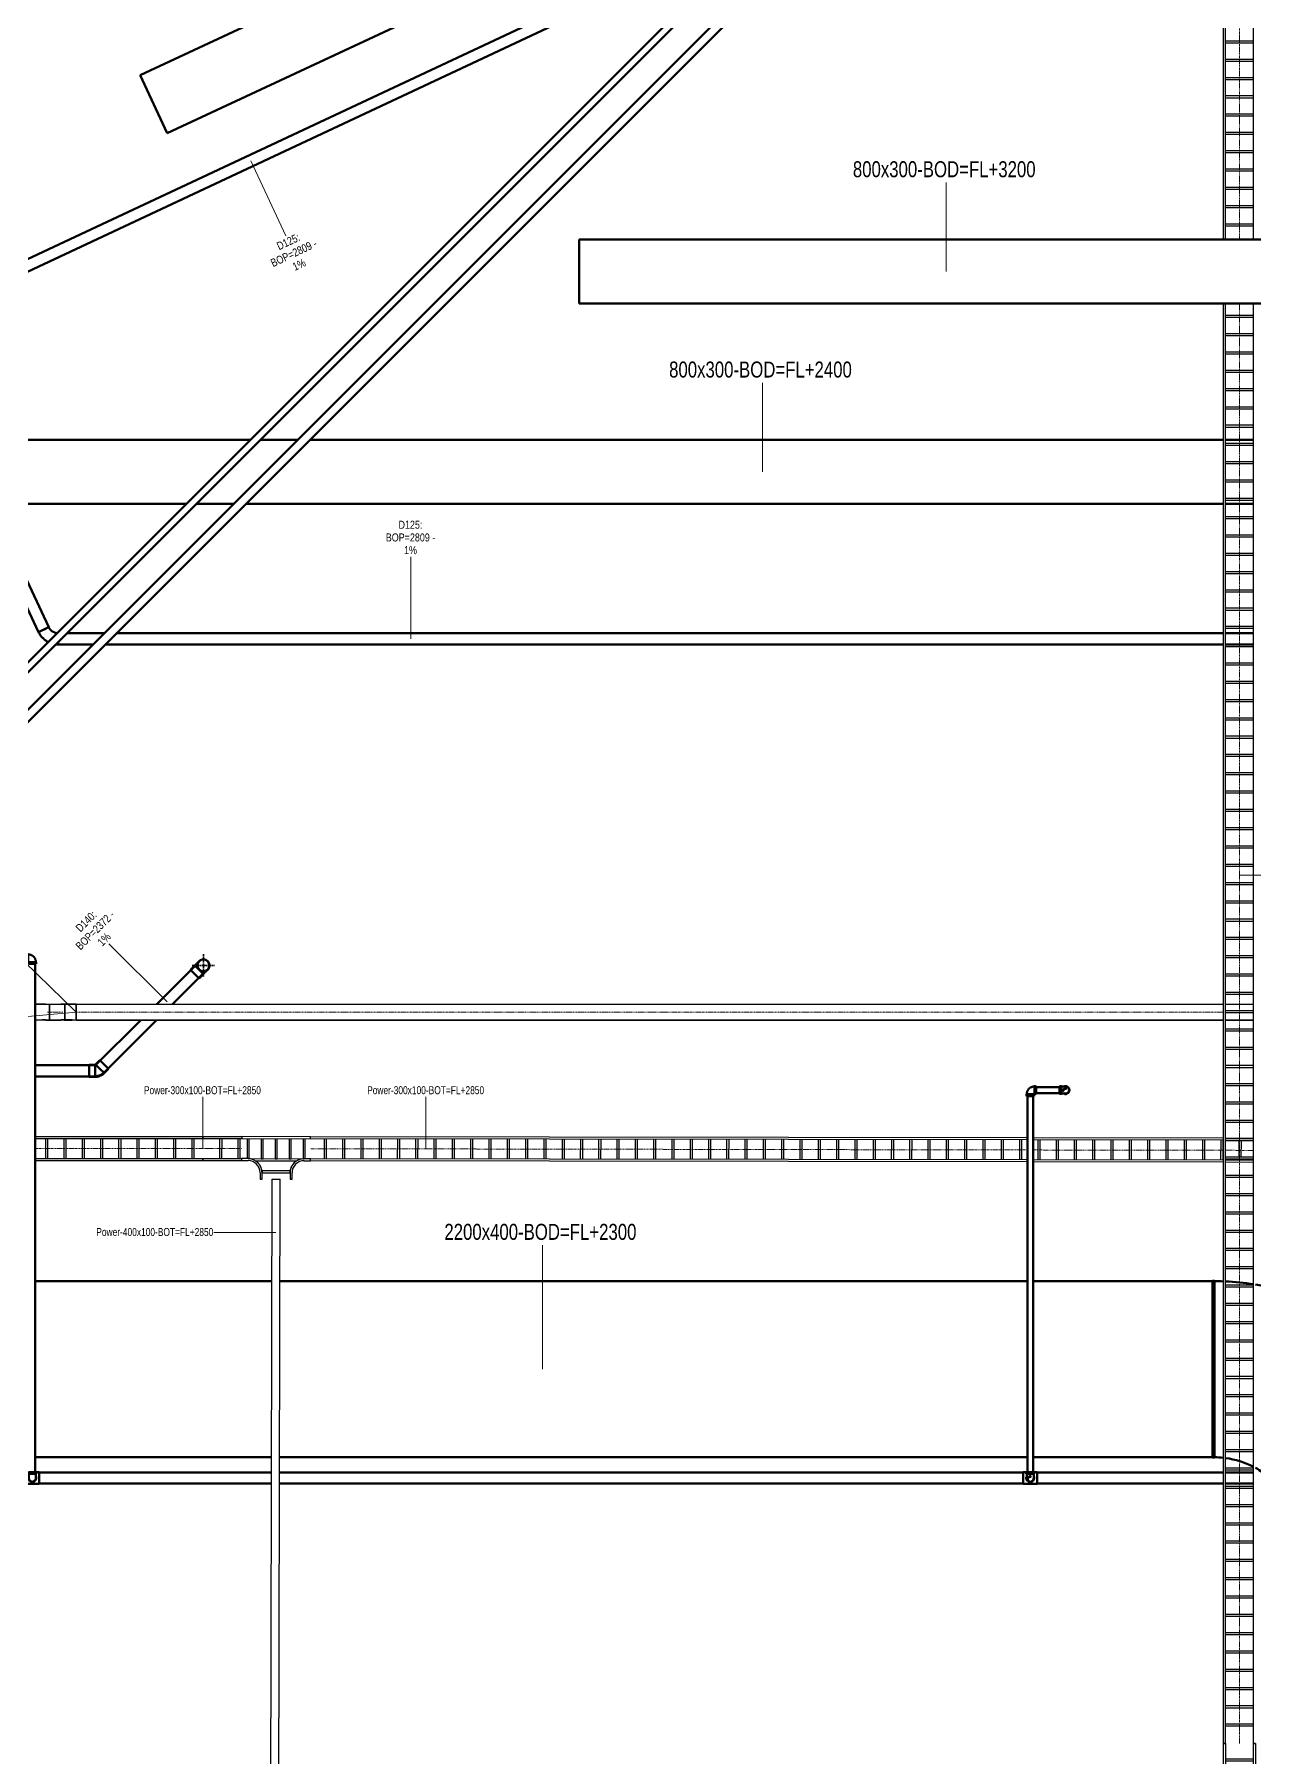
# Model space of a CAD drawing. Header units: millimetres. Extents: x -108050 to 96605, y 58136 to 140997.
# Drawn here: x -35086 to -19841, y 105934 to 127465 of the extents above; entities that cross this region are included whole.
import ezdxf

# ---------------------------------------------------------------- set-up
doc = ezdxf.new("R2010")
doc.units = ezdxf.units.MM
doc.linetypes.add('Center', pattern=[29.999999, 12, -6, 6, -6])
for name, color, linetype, lineweight in [('E-CABL-TRAY', 211, 'Continuous', 25), ('E-CABL-TRAY-CNTR', 211, 'Center', 18), ('E-CABL-TRAY-IDEN', 211, 'Continuous', 9), ('M-HVAC-DUCT', 70, 'Continuous', 50), ('M-HVAC-DUCT-IDEN', 70, 'Continuous', 9), ('P-PIPE', 3, 'Continuous', 50), ('P-PIPE-CNTR', 3, 'Center', 35), ('P-PIPE-IDEN', 2, 'Continuous', 9)]:
    doc.layers.add(name, color=color, linetype=linetype, lineweight=lineweight)
doc.styles.add('Arial', font='arial.ttf', dxfattribs={"width": 0.8, "height": 100})
doc.styles.add('Arial_1', font='arial.ttf', dxfattribs={"width": 0.75, "height": 200})
doc.styles.add('Arial_2', font='arial.ttf', dxfattribs={"width": 0.75, "height": 100})

# ---------------------------------------------------------------- blocks, each defined once
blk = doc.blocks.new('DSC_uPVC_Elbow_TienPhong - Standard-V3-HẦM')
at = {"layer": 'P-PIPE'}
for p, q in [((-33084, 115832), (-33137, 115778)), ((-33029, 115670), (-32975, 115724))]:
    blk.add_line(p, q, dxfattribs=at)
at = {"layer": 'P-PIPE', "flags": 128}
for points in [[(-33082, 115831), (-33080, 115833), (-33078, 115835), (-33076, 115837), (-33074, 115840), (-33072, 115842), (-33069, 115844), (-33067, 115846), (-33065, 115848), (-33063, 115850), (-33061, 115852), (-33059, 115854), (-33057, 115856), (-33055, 115858), (-33053, 115860), (-33052, 115862), (-33050, 115864), (-33048, 115865), (-33046, 115867), (-33045, 115869), (-33043, 115870), (-33042, 115872), (-33040, 115873), (-33039, 115874), (-33038, 115876)], [(-33032, 115881), (-33031, 115882), (-33031, 115883), (-33030, 115883), (-33029, 115884), (-33029, 115884), (-33029, 115885), (-33028, 115885), (-33028, 115885), (-33028, 115885), (-33028, 115886)], [(-33028, 115886), (-33026, 115888), (-33023, 115890), (-33021, 115892), (-33019, 115893), (-33016, 115895), (-33014, 115897), (-33011, 115898), (-33008, 115900), (-33006, 115901), (-33003, 115902), (-33000, 115903), (-32997, 115904), (-32994, 115905), (-32993, 115905)], [(-32931, 115770), (-32933, 115769), (-32934, 115767), (-32935, 115766), (-32937, 115764), (-32938, 115763), (-32940, 115761), (-32942, 115759), (-32943, 115758), (-32945, 115756), (-32947, 115754), (-32949, 115752), (-32951, 115750), (-32953, 115748), (-32955, 115746), (-32957, 115744), (-32959, 115742), (-32961, 115740), (-32963, 115738), (-32965, 115736), (-32967, 115734), (-32969, 115732), (-32972, 115729), (-32974, 115727), (-32976, 115725), (-32976, 115725)], [(-32922, 115779), (-32922, 115779), (-32922, 115779), (-32922, 115779), (-32923, 115778), (-32923, 115778), (-32924, 115777), (-32924, 115777), (-32925, 115776), (-32926, 115775)], [(-32902, 115814), (-32903, 115811), (-32904, 115808), (-32905, 115805), (-32906, 115802), (-32907, 115800), (-32909, 115797), (-32910, 115794), (-32912, 115792), (-32913, 115789), (-32915, 115787), (-32917, 115784), (-32919, 115782), (-32921, 115780), (-32922, 115779)]]:
    blk.add_lwpolyline(points, dxfattribs=at)
at = {"layer": 'P-PIPE'}
for start, end in [(135, 315), (315, 135)]:
    blk.add_arc((-32975, 115832), 76.7, start, end, dxfattribs=at)
for centre, start_param, end_param in [((-33083, 115724), 0, 3.141593), ((-33029, 115778), 6.115393, 6.283185), ((-33029, 115778), 0, 3.141593), ((-33029, 115778), 3.141593, 3.309382)]:
    blk.add_ellipse(centre, major_axis=(-54.2, 54.2), ratio=0.005, start_param=start_param, end_param=end_param, dxfattribs=at)
blk = doc.blocks.new('DSC_uPVC_Elbow_TienPhong - Standard-V4-HẦM')
at = {"layer": 'P-PIPE'}
for p, q in [((-34328, 114592), (-34404, 114592)), ((-34268, 114648), (-34322, 114594)), ((-34404, 114438), (-34328, 114438)), ((-34213, 114486), (-34159, 114539))]:
    blk.add_line(p, q, dxfattribs=at)
at = {"layer": 'P-PIPE', "flags": 128}
for points in [[(-34324, 114591), (-34324, 114591), (-34325, 114590), (-34325, 114590), (-34325, 114590), (-34326, 114590), (-34326, 114590), (-34327, 114590), (-34327, 114590), (-34327, 114590), (-34328, 114590)], [(-34320, 114593), (-34321, 114593), (-34321, 114592), (-34321, 114592), (-34322, 114592), (-34322, 114592), (-34322, 114591), (-34323, 114591), (-34323, 114591), (-34323, 114591), (-34324, 114591)], [(-34328, 114448), (-34322, 114448), (-34316, 114449), (-34309, 114449), (-34303, 114450), (-34297, 114451), (-34292, 114453), (-34286, 114454), (-34280, 114456), (-34274, 114458), (-34270, 114460)], [(-34328, 114440), (-34321, 114440), (-34315, 114440), (-34308, 114441), (-34302, 114442), (-34296, 114443), (-34290, 114444), (-34283, 114446), (-34277, 114448), (-34271, 114450), (-34266, 114452)], [(-34270, 114460), (-34264, 114462), (-34258, 114465), (-34253, 114468), (-34248, 114471), (-34243, 114474), (-34238, 114478), (-34233, 114481), (-34228, 114485), (-34224, 114489), (-34220, 114493)], [(-34266, 114452), (-34260, 114455), (-34255, 114457), (-34249, 114461), (-34243, 114464), (-34238, 114467), (-34233, 114471), (-34228, 114475), (-34223, 114479), (-34218, 114483), (-34214, 114487)]]:
    blk.add_lwpolyline(points, dxfattribs=at)
at = {"layer": 'P-PIPE'}
for centre, major_axis, start_param, end_param in [((-34404, 114515), (0, 76.7), 0.002071, 1.572867), ((-34328, 114515), (0, 76.7), 0.002071, 1.572867), ((-34328, 114515), (0, 76.7), 6.115352, 6.283185), ((-34328, 114515), (0, 75), 0.002071, 0.198421), ((-34267, 114540), (-54.2, 54.2), 0, 1.568725), ((-34214, 114594), (-54.2, 54.2), 5.878261, 6.281114), ((-34214, 114594), (-54.2, 54.2), 0, 1.568725), ((-34214, 114594), (-54.2, 54.2), 1.568725, 3.139522), ((-34213, 114593), (-49.5, 49.5), 2.354123, 3.139522), ((-34214, 114594), (-54.2, 54.2), 3.141593, 3.543053), ((-34404, 114515), (0, 76.7), 1.572867, 3.141593), ((-34328, 114515), (0, 76.7), 1.572867, 3.141593), ((-34328, 114515), (0, 75), 2.947314, 3.141593), ((-34328, 114515), (0, 76.7), 3.143664, 3.309671), ((-34267, 114540), (-54.2, 54.2), 1.568725, 3.139522)]:
    blk.add_ellipse(centre, major_axis=major_axis, ratio=0.005, start_param=start_param, end_param=end_param, dxfattribs=at)
blk = doc.blocks.new('01_REC Elbow_C Flanged_ - 1 W-2037233-HẦM')
at = {"layer": 'M-HVAC-DUCT'}
for p, q in [((-1102, 2212.5), (1102, 2212.5)), ((-1102, 2212.5), (-1102, 2187.5)), ((1102, 2187.5), (-1102, 2187.5)), ((1102, 2187.5), (1102, 2212.5)), ((-2212.5, -1102), (-2212.5, 1102)), ((-2212.5, 1102), (-2187.5, 1102)), ((-2187.5, 1102), (-2187.5, -1102)), ((-2187.5, -1102), (-2212.5, -1102))]:
    blk.add_line(p, q, dxfattribs=at)
for radius, start, end in [(1100, 353.41387, 359.34772), (3300, 357.80944, 359.78284), (1100, 332.88388, 352.07375), (3300, 351.26914, 357.36817), (3300, 286.03302, 350.82299), (1100, 326.02196, 331.39835), (1100, 270.65228, 314.4841), (3300, 270.21716, 283.49111)]:
    blk.add_arc((-2200, 2200), radius, start, end, dxfattribs=at)
blk = doc.blocks.new('M_Elbow - Threaded - MI - Class 300 - Standard-V243-HẦM')
at = {"layer": 'P-PIPE'}
for p, q in [((-90807, 87713), (-90831, 87713)), ((-90831, 87713), (-90831, 87664)), ((-90831, 87664), (-90831, 87615)), ((-90807, 87664), (-90807, 87713)), ((-90807, 87615), (-90807, 87664)), ((-90831, 87615), (-90807, 87615))]:
    blk.add_line(p, q, dxfattribs=at)
at = {"layer": 'P-PIPE', "flags": 128}
for points in [[(-90831, 87709), (-90833, 87709), (-90835, 87709), (-90837, 87709), (-90839, 87709), (-90841, 87709), (-90843, 87709), (-90845, 87709), (-90847, 87709), (-90849, 87709), (-90851, 87709), (-90852, 87709), (-90854, 87709), (-90856, 87709), (-90858, 87709), (-90860, 87709), (-90861, 87709), (-90863, 87709), (-90864, 87709), (-90866, 87709), (-90867, 87709), (-90869, 87709), (-90870, 87709), (-90871, 87709), (-90872, 87709), (-90874, 87709), (-90875, 87709), (-90876, 87709), (-90877, 87709), (-90877, 87709), (-90878, 87709), (-90879, 87709), (-90879, 87709), (-90880, 87709), (-90880, 87709), (-90881, 87709), (-90881, 87709), (-90881, 87709), (-90882, 87709), (-90882, 87709), (-90882, 87709)], [(-90882, 87620), (-90882, 87620), (-90881, 87620), (-90881, 87620), (-90881, 87620), (-90881, 87620), (-90880, 87620), (-90880, 87620), (-90879, 87620), (-90878, 87620), (-90878, 87620), (-90877, 87620), (-90876, 87620), (-90875, 87620), (-90874, 87620), (-90873, 87620), (-90872, 87620), (-90870, 87620), (-90869, 87620), (-90868, 87620), (-90866, 87620), (-90865, 87620), (-90863, 87620), (-90862, 87620), (-90860, 87620), (-90858, 87620), (-90857, 87620), (-90855, 87620), (-90853, 87620), (-90851, 87620), (-90849, 87620), (-90847, 87620), (-90845, 87620), (-90843, 87620), (-90841, 87620), (-90839, 87620), (-90837, 87620), (-90835, 87620), (-90833, 87620), (-90831, 87620), (-90831, 87620)]]:
    blk.add_lwpolyline(points, dxfattribs=at)
at = {"layer": 'P-PIPE'}
for radius, start, end in [(49, 65.944, 180), (49, 180, 294.4419), (44.4, 84.6359, 167.0485), (44.4, 192.9515, 275.4878)]:
    blk.add_arc((-90882, 87664), radius, start, end, dxfattribs=at)
blk = doc.blocks.new('M_Elbow - Welded - Generic - Standard-2094418-HẦM')
at = {"layer": 'P-PIPE'}
for p, q in [((-127, 71), (-127, 68)), ((-127, 68), (-127, 61)), ((-127, 61), (-127, 50)), ((-127, 50), (-127, 35)), ((-127, 35), (-127, 18)), ((-127, 18), (-127, -18)), ((99, 94), (91, 97)), ((109, 89), (99, 94)), ((116, 86), (109, 89)), ((118, 85), (116, 86)), ((-127, -18), (-127, -35)), ((-127, -35), (-127, -50)), ((-127, -50), (-127, -61)), ((-127, -61), (-127, -68)), ((-127, -68), (-127, -71))]:
    blk.add_line(p, q, dxfattribs=at)
at = {"layer": 'P-PIPE', "flags": 128}
for points in [[(-17, 131), (-20, 127), (-23, 123), (-26, 119), (-30, 115), (-33, 111), (-37, 107), (-41, 104), (-45, 100), (-49, 97), (-53, 94), (-57, 91), (-61, 89), (-66, 86), (-71, 84), (-75, 81), (-80, 80), (-85, 78), (-90, 76), (-95, 75), (-100, 74), (-105, 73), (-110, 72), (-115, 71), (-120, 71), (-125, 71), (-127, 71)], [(105, 60), (106, 63), (112, 72), (116, 82), (118, 85)], [(-127, -71), (-116, -70), (-105, -70), (-95, -69), (-84, -67), (-73, -65), (-63, -63), (-52, -60), (-42, -57), (-32, -53), (-22, -49), (-12, -45), (-2, -40), (7, -35), (17, -29), (26, -23), (35, -17), (36, -16)]]:
    blk.add_lwpolyline(points, dxfattribs=at)
blk = doc.blocks.new('E_Ladder Horizontal Tee - Standard-1997369-HẦM')
at = {"layer": 'E-CABL-TRAY'}
for p, q in [((430, 150), (-430, 150)), ((-430, 150), (-430, 125)), ((-430, 125), (430, 125)), ((-363, 125), (-363, -125)), ((-337, -125), (-337, 125)), ((-188, 125), (-188, -125)), ((-162, -125), (-162, 125)), ((-13, 125), (-13, -125)), ((13, -125), (13, 125)), ((162, 125), (162, -125)), ((188, -125), (188, 125)), ((337, 125), (337, -125)), ((363, -125), (363, 125)), ((430, 125), (430, 150)), ((-350, -125), (-430, -125)), ((-430, -125), (-430, -150)), ((-430, -150), (-350, -150)), ((-350, -125), (-337, -125)), ((-350, -125), (350, -125)), ((-259, -150), (259, -150)), ((-188, -125), (-162, -125)), ((-13, -125), (13, -125)), ((162, -125), (188, -125)), ((337, -125), (350, -125)), ((430, -125), (350, -125)), ((350, -150), (430, -150)), ((430, -150), (430, -125)), ((-200, -300), (-200, -380)), ((-200, -380), (-175, -380)), ((175, -275), (-175, -275)), ((-175, -275), (-175, -300)), ((-175, -300), (175, -300)), ((-175, -380), (-175, -300)), ((175, -300), (175, -275)), ((175, -300), (175, -380)), ((175, -380), (200, -380)), ((200, -380), (200, -300))]:
    blk.add_line(p, q, dxfattribs=at)
for centre, radius, start, end in [((-350, -300), 175, 360, 90), ((-350, -300), 175, 76.6372, 90), ((-350, -300), 150, 0, 90), ((-350, -300), 175, 61.5893, 73.0712), ((-350, -300), 175, 58.7805, 59.5164), ((-350, -300), 175, 50.9018, 58.7805), ((-350, -300), 175, 35.6308, 44.0854), ((-350, -300), 175, 19.7932, 29.3903), ((350, -300), 175, 90, 180), ((350, -300), 175, 150.6097, 160.2068), ((350, -300), 150, 90, 180), ((350, -300), 175, 135.9146, 144.3692), ((350, -300), 175, 121.2195, 129.0982), ((350, -300), 175, 120.4836, 121.2195), ((350, -300), 175, 106.9288, 118.4107), ((350, -300), 175, 90, 103.3628), ((-350, -300), 175, 360, 14.6951), ((350, -300), 175, 165.3049, 180)]:
    blk.add_arc(centre, radius, start, end, dxfattribs=at)
blk = doc.blocks.new('E_Ladder Vertical Inside Bend - Standard-2122208-HẦM')
at = {"layer": 'E-CABL-TRAY'}
for p, q in [((-20229, 106029), (-20229, 106109)), ((-20229, 106109), (-20203, 106109)), ((-20229, 105829), (-20229, 106029)), ((-20203, 106109), (-20203, 106029)), ((-20203, 106029), (-20203, 105829)), ((-19854, 106029), (-19854, 106109)), ((-19854, 106109), (-19829, 106109)), ((-19854, 105829), (-19854, 106029)), ((-19829, 106109), (-19829, 106029)), ((-19829, 106029), (-19829, 105829)), ((-20229, 105829), (-20229, 105760)), ((-20203, 105760), (-20229, 105760)), ((-20203, 105918), (-19854, 105918)), ((-20203, 105894), (-19854, 105894)), ((-19854, 105887), (-20203, 105887)), ((-20203, 105760), (-20203, 105829)), ((-19854, 105829), (-19854, 105760)), ((-19829, 105760), (-19854, 105760)), ((-19829, 105760), (-19829, 105829))]:
    blk.add_line(p, q, dxfattribs=at)
blk = doc.blocks.new('M_Elbow - Threaded - MI - Class 300 - Standard-2093307-HẦM')
at = {"layer": 'P-PIPE'}
for p, q in [((-51, 49), (-75, 49)), ((-75, 49), (-75, -49)), ((-51, -49), (-51, 49)), ((-49, 75), (-49, 51)), ((49, 75), (-49, 75)), ((-49, 51), (49, 51)), ((49, 51), (49, 75)), ((-75, -49), (-51, -49))]:
    blk.add_line(p, q, dxfattribs=at)
at = {"layer": 'P-PIPE', "flags": 128}
for points in [[(-44, 51), (-44, 51), (-44, 50), (-44, 50), (-44, 50), (-45, 50), (-45, 49), (-45, 49), (-45, 49), (-45, 49), (-45, 48), (-45, 48), (-45, 48), (-45, 48), (-45, 47), (-46, 47), (-46, 47), (-46, 47), (-46, 47), (-46, 46), (-46, 46), (-47, 46), (-47, 46), (-47, 46), (-47, 46), (-47, 45), (-48, 45), (-48, 45), (-48, 45), (-48, 45), (-48, 45), (-49, 45), (-49, 45), (-49, 45), (-49, 45), (-50, 44), (-50, 44), (-50, 44), (-50, 44), (-51, 44), (-51, 44)], [(-51, -44), (-47, -44), (-43, -44), (-39, -44), (-36, -43), (-32, -43), (-28, -42), (-24, -41), (-21, -40), (-17, -38), (-14, -37), (-10, -35), (-7, -34), (-3, -32), (0, -30), (3, -28), (6, -26), (9, -23), (12, -21), (15, -18), (17, -16), (20, -13), (23, -10), (25, -7), (27, -4), (29, -1), (31, 3), (33, 6), (35, 9), (36, 13), (38, 16), (39, 20), (40, 24), (41, 27), (42, 31), (43, 35), (44, 38), (44, 42), (44, 46), (44, 50), (44, 51)]]:
    blk.add_lwpolyline(points, dxfattribs=at)
blk = doc.blocks.new('M_Elbow - Threaded - MI - Class 300 - Standard-V282-HẦM')
at = {"layer": 'P-PIPE'}
for p, q in [((-35162, 109502), (-35162, 109479)), ((-35113, 109502), (-35162, 109502)), ((-35162, 109479), (-35113, 109479)), ((-35064, 109502), (-35113, 109502)), ((-35113, 109479), (-35064, 109479)), ((-35064, 109479), (-35064, 109502))]:
    blk.add_line(p, q, dxfattribs=at)
at = {"layer": 'P-PIPE', "flags": 128}
for points in [[(-35158, 109479), (-35158, 109477), (-35158, 109474), (-35158, 109472), (-35158, 109470), (-35158, 109468), (-35158, 109466), (-35158, 109464), (-35158, 109463), (-35158, 109461), (-35158, 109459), (-35158, 109457), (-35158, 109455), (-35158, 109453), (-35158, 109452), (-35158, 109450), (-35158, 109448), (-35158, 109447), (-35158, 109445), (-35158, 109444), (-35158, 109442), (-35158, 109441), (-35158, 109439), (-35158, 109438), (-35158, 109437), (-35158, 109436), (-35158, 109435), (-35158, 109434), (-35158, 109433), (-35158, 109432), (-35158, 109431), (-35158, 109430), (-35158, 109430), (-35158, 109429), (-35158, 109429), (-35158, 109428), (-35158, 109428), (-35158, 109428), (-35158, 109428), (-35158, 109428), (-35158, 109428)], [(-35069, 109428), (-35069, 109428), (-35069, 109428), (-35069, 109428), (-35069, 109428), (-35069, 109429), (-35069, 109429), (-35069, 109430), (-35069, 109430), (-35069, 109431), (-35069, 109432), (-35069, 109433), (-35069, 109433), (-35069, 109434), (-35069, 109435), (-35069, 109437), (-35069, 109438), (-35069, 109439), (-35069, 109440), (-35069, 109442), (-35069, 109443), (-35069, 109445), (-35069, 109446), (-35069, 109448), (-35069, 109449), (-35069, 109451), (-35069, 109453), (-35069, 109455), (-35069, 109456), (-35069, 109458), (-35069, 109460), (-35069, 109462), (-35069, 109464), (-35069, 109466), (-35069, 109468), (-35069, 109470), (-35069, 109472), (-35069, 109474), (-35069, 109476), (-35069, 109478), (-35069, 109479)]]:
    blk.add_lwpolyline(points, dxfattribs=at)
at = {"layer": 'P-PIPE'}
for radius, start, end in [(49, 155.2712, 270), (44.4, 173.2242, 189.0495), (44.4, 190, 257.0485), (49, 270, 24.7113), (44.4, 282.9515, 329.514), (44.4, 330, 3.1784)]:
    blk.add_arc((-35113, 109428), radius, start, end, dxfattribs=at)
blk = doc.blocks.new('M_Elbow - Threaded - MI - Class 300 - Standard-V261-HẦM')
at = {"layer": 'P-PIPE'}
for p, q in [((-91367, 108861), (-91391, 108861)), ((-91391, 108861), (-91391, 108812)), ((-91391, 108812), (-91391, 108763)), ((-91391, 108763), (-91367, 108763)), ((-91367, 108812), (-91367, 108861)), ((-91367, 108763), (-91367, 108812))]:
    blk.add_line(p, q, dxfattribs=at)
at = {"layer": 'P-PIPE', "flags": 128}
for points in [[(-91391, 108856), (-91393, 108856), (-91395, 108856), (-91397, 108856), (-91399, 108856), (-91401, 108856), (-91403, 108856), (-91405, 108856), (-91407, 108856), (-91409, 108856), (-91411, 108856), (-91412, 108856), (-91414, 108856), (-91416, 108856), (-91418, 108856), (-91419, 108856), (-91421, 108856), (-91423, 108856), (-91424, 108856), (-91426, 108856), (-91427, 108856), (-91429, 108856), (-91430, 108856), (-91431, 108856), (-91432, 108856), (-91434, 108856), (-91435, 108856), (-91436, 108856), (-91436, 108856), (-91437, 108856), (-91438, 108856), (-91439, 108856), (-91439, 108856), (-91440, 108856), (-91440, 108856), (-91441, 108856), (-91441, 108856), (-91441, 108856), (-91442, 108856), (-91442, 108856), (-91442, 108856)], [(-91442, 108767), (-91442, 108767), (-91441, 108767), (-91441, 108767), (-91441, 108767), (-91441, 108767), (-91440, 108767), (-91440, 108767), (-91439, 108767), (-91438, 108767), (-91438, 108767), (-91437, 108767), (-91436, 108767), (-91435, 108767), (-91434, 108767), (-91433, 108767), (-91432, 108767), (-91430, 108767), (-91429, 108767), (-91428, 108767), (-91426, 108767), (-91425, 108767), (-91423, 108767), (-91422, 108767), (-91420, 108767), (-91418, 108767), (-91416, 108767), (-91415, 108767), (-91413, 108767), (-91411, 108767), (-91409, 108767), (-91407, 108767), (-91405, 108767), (-91403, 108767), (-91401, 108767), (-91399, 108767), (-91397, 108767), (-91395, 108767), (-91393, 108767), (-91391, 108767), (-91391, 108767)]]:
    blk.add_lwpolyline(points, dxfattribs=at)
at = {"layer": 'P-PIPE'}
for radius, start, end in [(49, 65.2712, 180), (49, 180, 294.7113), (44.4, 83.2242, 167.0485), (44.4, 192.9515, 273.1784)]:
    blk.add_arc((-91442, 108812), radius, start, end, dxfattribs=at)
blk = doc.blocks.new('E_Channel Vertical Outside Bend_std_ - Standard-V278-HẦM')
at = {"layer": 'E-CABL-TRAY'}
for p, q in [((-92708, 96837), (-92708, 96839)), ((-92708, 96839), (-92658, 96839)), ((-92708, 96642), (-92708, 96837)), ((-92658, 96837), (-92708, 96837)), ((-92558, 96839), (-92658, 96839)), ((-92658, 96837), (-92558, 96837)), ((-92563, 96837), (-92563, 96642)), ((-92558, 96839), (-92514, 96839)), ((-92558, 96837), (-92514, 96837)), ((-92514, 96839), (-92514, 96837)), ((-92708, 96639), (-92708, 96642)), ((-92708, 96642), (-92658, 96642)), ((-92658, 96639), (-92708, 96639)), ((-92558, 96642), (-92658, 96642)), ((-92658, 96639), (-92558, 96639)), ((-92558, 96642), (-92514, 96642)), ((-92514, 96639), (-92558, 96639)), ((-92514, 96642), (-92514, 96639))]:
    blk.add_line(p, q, dxfattribs=at)
blk = doc.blocks.new('E_Channel Vertical Inside Bend_std_ - Standard-V289-HẦM')
at = {"layer": 'E-CABL-TRAY'}
for p, q in [((-35077, 115349), (-35040, 115349)), ((-35040, 115346), (-35077, 115346)), ((-35040, 115349), (-34990, 115349)), ((-34990, 115346), (-35040, 115346)), ((-34990, 115349), (-34946, 115349)), ((-34946, 115346), (-34990, 115346)), ((-34946, 115349), (-34946, 115346)), ((-34898, 115346), (-34898, 115151)), ((-35077, 115151), (-35040, 115151)), ((-35040, 115149), (-35077, 115149)), ((-35040, 115151), (-34990, 115151)), ((-34990, 115149), (-35040, 115149)), ((-34946, 115151), (-34990, 115151)), ((-34946, 115149), (-34990, 115149)), ((-34946, 115151), (-34946, 115149))]:
    blk.add_line(p, q, dxfattribs=at)

msp = doc.modelspace()

# ---------------------------------------------------------------- hatches: boundary and pattern name
at = {"layer": 'P-PIPE'}
for points in [[(-22208, 114239), (-22216, 114243), (-22216, 114243), (-22220, 114249), (-22221, 114252), (-22221, 114256), (-22219, 114265), (-22219, 114266), (-22215, 114270), (-22212, 114272), (-22208, 114274), (-22198, 114275), (-22194, 114277), (-22190, 114280), (-22187, 114284), (-22186, 114288), (-22185, 114293), (-22186, 114298), (-22187, 114302), (-22190, 114306), (-22194, 114309), (-22198, 114311), (-22203, 114311), (-22213, 114310), (-22221, 114306), (-22229, 114300), (-22235, 114293), (-22238, 114284), (-22239, 114270), (-22237, 114261), (-22235, 114256), (-22227, 114247), (-22219, 114242), (-22212, 114239)], [(-22648, 109392), (-22656, 109396), (-22656, 109397), (-22660, 109402), (-22661, 109405), (-22661, 109409), (-22659, 109418), (-22659, 109419), (-22656, 109422), (-22652, 109425), (-22647, 109427), (-22638, 109428), (-22634, 109430), (-22630, 109433), (-22627, 109437), (-22626, 109441), (-22625, 109446), (-22626, 109451), (-22627, 109455), (-22630, 109459), (-22634, 109462), (-22638, 109464), (-22647, 109464), (-22653, 109463), (-22661, 109459), (-22669, 109454), (-22675, 109446), (-22678, 109437), (-22680, 109428), (-22677, 109414), (-22675, 109409), (-22667, 109400), (-22659, 109395), (-22652, 109392)]]:
    msp.add_hatch(color=256, dxfattribs=at).paths.add_polyline_path(points)

# ---------------------------------------------------------------- linework, layer by layer
at = {"layer": 'E-CABL-TRAY'}
for p, q in [((-20229, 124903), (-20229, 140997)), ((-20203, 124903), (-20203, 140997)), ((-19854, 124903), (-19854, 140997)), ((-19854, 127381), (-20203, 127381)), ((-19854, 127356), (-20203, 127356)), ((-19854, 127153), (-20203, 127153)), ((-19854, 127127), (-20203, 127127)), ((-19854, 126924), (-20203, 126924)), ((-19854, 126899), (-20203, 126899)), ((-19854, 126696), (-20203, 126696)), ((-19854, 126670), (-20203, 126670)), ((-19854, 126467), (-20203, 126467)), ((-19854, 126442), (-20203, 126442)), ((-19854, 126238), (-20203, 126238)), ((-19854, 126213), (-20203, 126213)), ((-19854, 126010), (-20203, 126010)), ((-19854, 125984), (-20203, 125984)), ((-19854, 125781), (-20203, 125781)), ((-19854, 125756), (-20203, 125756)), ((-19854, 125553), (-20203, 125553)), ((-19854, 125527), (-20203, 125527)), ((-19854, 125324), (-20203, 125324)), ((-19854, 125299), (-20203, 125299)), ((-19854, 125095), (-20203, 125095)), ((-19854, 125070), (-20203, 125070)), ((-20229, 106109), (-20229, 124103)), ((-20203, 106109), (-20203, 124103)), ((-19854, 106109), (-19854, 124103)), ((-19854, 123952), (-20203, 123952)), ((-19854, 123927), (-20203, 123927)), ((-19854, 123724), (-20203, 123724)), ((-19854, 123698), (-20203, 123698)), ((-19854, 123495), (-20203, 123495)), ((-19854, 123470), (-20203, 123470)), ((-19854, 123267), (-20203, 123267)), ((-19854, 123241), (-20203, 123241)), ((-19854, 123038), (-20203, 123038)), ((-19854, 123013), (-20203, 123013)), ((-19854, 122809), (-20203, 122809)), ((-19854, 122784), (-20203, 122784)), ((-19854, 122581), (-20203, 122581)), ((-19854, 122555), (-20203, 122555)), ((-19854, 122352), (-20203, 122352)), ((-19854, 122327), (-20203, 122327)), ((-19854, 122124), (-20203, 122124)), ((-19854, 122098), (-20203, 122098)), ((-19854, 121895), (-20203, 121895)), ((-19854, 121870), (-20203, 121870)), ((-19854, 121666), (-20203, 121666)), ((-19854, 121641), (-20203, 121641)), ((-19854, 121438), (-20203, 121438)), ((-19854, 121412), (-20203, 121412)), ((-19854, 121209), (-20203, 121209)), ((-19854, 121184), (-20203, 121184)), ((-19854, 120981), (-20203, 120981)), ((-19854, 120955), (-20203, 120955)), ((-19854, 120752), (-20203, 120752)), ((-19854, 120727), (-20203, 120727)), ((-19854, 120523), (-20203, 120523)), ((-19854, 120498), (-20203, 120498)), ((-19854, 120295), (-20203, 120295)), ((-19854, 120269), (-20203, 120269)), ((-19854, 120066), (-20203, 120066)), ((-19854, 120041), (-20203, 120041)), ((-19854, 119838), (-20203, 119838)), ((-19854, 119812), (-20203, 119812)), ((-19854, 119609), (-20203, 119609)), ((-19854, 119584), (-20203, 119584)), ((-19854, 119380), (-20203, 119380)), ((-19854, 119355), (-20203, 119355)), ((-19854, 119152), (-20203, 119152)), ((-19854, 119126), (-20203, 119126)), ((-19854, 118923), (-20203, 118923)), ((-19854, 118898), (-20203, 118898)), ((-19854, 118695), (-20203, 118695)), ((-19854, 118669), (-20203, 118669)), ((-19854, 118466), (-20203, 118466)), ((-19854, 118441), (-20203, 118441)), ((-19854, 118237), (-20203, 118237)), ((-19854, 118212), (-20203, 118212)), ((-19854, 118009), (-20203, 118009)), ((-19854, 117983), (-20203, 117983)), ((-19854, 117780), (-20203, 117780)), ((-19854, 117755), (-20203, 117755)), ((-19854, 117552), (-20203, 117552)), ((-19854, 117526), (-20203, 117526)), ((-19854, 117323), (-20203, 117323)), ((-19854, 117298), (-20203, 117298)), ((-19854, 117094), (-20203, 117094)), ((-19854, 117069), (-20203, 117069)), ((-19854, 116866), (-20203, 116866)), ((-19854, 116840), (-20203, 116840)), ((-19854, 116637), (-20203, 116637)), ((-19854, 116612), (-20203, 116612)), ((-19854, 116409), (-20203, 116409)), ((-19854, 116383), (-20203, 116383)), ((-19854, 116180), (-20203, 116180)), ((-19854, 116155), (-20203, 116155)), ((-19854, 115951), (-20203, 115951)), ((-19854, 115926), (-20203, 115926)), ((-19854, 115723), (-20203, 115723)), ((-19854, 115697), (-20203, 115697)), ((-19854, 115494), (-20203, 115494)), ((-19854, 115469), (-20203, 115469)), ((-34946, 115346), (-34946, 115349)), ((-34946, 115349), (-34756, 115349)), ((-34946, 115346), (-34756, 115346)), ((-34898, 115151), (-34898, 115346)), ((-34756, 115349), (-34756, 115346)), ((-34708, 115346), (-34708, 115151)), ((-34563, 115149), (-34563, 115349)), ((-34563, 115349), (-20229, 115349)), ((-34563, 115346), (-20229, 115346)), ((-20203, 115349), (-19854, 115349)), ((-20203, 115346), (-19854, 115346)), ((-19854, 115266), (-20203, 115266)), ((-19854, 115240), (-20203, 115240)), ((-34946, 115149), (-34946, 115151)), ((-34946, 115151), (-34756, 115151)), ((-34946, 115149), (-34756, 115149)), ((-34756, 115151), (-34756, 115149)), ((-34563, 115151), (-20229, 115151)), ((-34563, 115149), (-20229, 115149)), ((-20203, 115151), (-19854, 115151)), ((-20203, 115149), (-19854, 115149)), ((-19854, 115037), (-20203, 115037)), ((-19854, 115012), (-20203, 115012)), ((-19854, 114808), (-20203, 114808)), ((-19854, 114783), (-20203, 114783)), ((-19854, 114580), (-20203, 114580)), ((-19854, 114554), (-20203, 114554)), ((-19854, 114351), (-20203, 114351)), ((-19854, 114326), (-20203, 114326)), ((-19854, 114123), (-20203, 114123)), ((-19854, 114097), (-20203, 114097)), ((-35077, 113694), (-32984, 113694)), ((-32984, 113694), (-32984, 113668)), ((-32984, 113668), (-32984, 113694)), ((-32984, 113694), (-32496, 113693)), ((-32496, 113693), (-32496, 113668)), ((-31636, 113666), (-31636, 113692)), ((-22680, 113676), (-31636, 113692)), ((-19854, 113894), (-20203, 113894)), ((-19854, 113869), (-20203, 113869)), ((-35077, 113668), (-32984, 113668)), ((-34944, 113419), (-34944, 113668)), ((-34919, 113419), (-34919, 113668)), ((-34716, 113419), (-34716, 113668)), ((-34690, 113419), (-34690, 113668)), ((-34487, 113419), (-34487, 113668)), ((-34462, 113419), (-34462, 113668)), ((-34258, 113419), (-34258, 113668)), ((-34233, 113419), (-34233, 113668)), ((-34030, 113419), (-34030, 113668)), ((-34004, 113419), (-34004, 113668)), ((-33801, 113419), (-33801, 113668)), ((-33776, 113419), (-33776, 113668)), ((-33573, 113419), (-33573, 113668)), ((-33547, 113419), (-33547, 113668)), ((-33344, 113419), (-33344, 113668)), ((-33319, 113419), (-33319, 113668)), ((-33115, 113419), (-33115, 113668)), ((-33090, 113419), (-33090, 113668)), ((-32984, 113668), (-32496, 113668)), ((-32768, 113419), (-32768, 113668)), ((-32743, 113419), (-32742, 113668)), ((-32539, 113418), (-32539, 113668)), ((-32514, 113418), (-32514, 113668)), ((-22680, 113651), (-31636, 113666)), ((-31466, 113666), (-31466, 113417)), ((-31440, 113666), (-31441, 113417)), ((-31237, 113665), (-31238, 113416)), ((-31212, 113665), (-31212, 113416)), ((-31009, 113665), (-31009, 113416)), ((-30983, 113665), (-30984, 113416)), ((-30780, 113665), (-30780, 113415)), ((-30755, 113665), (-30755, 113415)), ((-30551, 113664), (-30552, 113415)), ((-30526, 113664), (-30526, 113415)), ((-30323, 113664), (-30323, 113415)), ((-30297, 113664), (-30298, 113415)), ((-30094, 113663), (-30095, 113414)), ((-30069, 113663), (-30069, 113414)), ((-29866, 113663), (-29866, 113414)), ((-29840, 113663), (-29841, 113414)), ((-29637, 113663), (-29637, 113413)), ((-29612, 113663), (-29612, 113413)), ((-29408, 113662), (-29409, 113413)), ((-29383, 113662), (-29383, 113413)), ((-29180, 113662), (-29180, 113413)), ((-29154, 113662), (-29155, 113413)), ((-28951, 113662), (-28952, 113412)), ((-28926, 113661), (-28926, 113412)), ((-28723, 113661), (-28723, 113412)), ((-28697, 113661), (-28698, 113412)), ((-28494, 113661), (-28494, 113412)), ((-28469, 113661), (-28469, 113411)), ((-28265, 113660), (-28266, 113411)), ((-28240, 113660), (-28240, 113411)), ((-28037, 113660), (-28037, 113411)), ((-28011, 113660), (-28012, 113411)), ((-27808, 113660), (-27809, 113410)), ((-27783, 113660), (-27783, 113410)), ((-27580, 113659), (-27580, 113410)), ((-27554, 113659), (-27555, 113410)), ((-27351, 113659), (-27351, 113410)), ((-27326, 113659), (-27326, 113410)), ((-27122, 113658), (-27123, 113409)), ((-27097, 113658), (-27097, 113409)), ((-26894, 113658), (-26894, 113409)), ((-26868, 113658), (-26869, 113409)), ((-26665, 113658), (-26666, 113408)), ((-26640, 113658), (-26640, 113408)), ((-26437, 113657), (-26437, 113408)), ((-26411, 113657), (-26412, 113408)), ((-26208, 113657), (-26208, 113408)), ((-26183, 113657), (-26183, 113408)), ((-25979, 113656), (-25980, 113407)), ((-25954, 113656), (-25954, 113407)), ((-25751, 113656), (-25751, 113407)), ((-25725, 113656), (-25726, 113407)), ((-25522, 113656), (-25523, 113406)), ((-25497, 113656), (-25497, 113406)), ((-25294, 113655), (-25294, 113406)), ((-25268, 113655), (-25269, 113406)), ((-25065, 113655), (-25065, 113406)), ((-25040, 113655), (-25040, 113406)), ((-24836, 113654), (-24837, 113405)), ((-24811, 113654), (-24811, 113405)), ((-24608, 113654), (-24608, 113405)), ((-24582, 113654), (-24583, 113405)), ((-24379, 113654), (-24380, 113404)), ((-24354, 113654), (-24354, 113404)), ((-24151, 113653), (-24151, 113404)), ((-24125, 113653), (-24126, 113404)), ((-23922, 113653), (-23922, 113404)), ((-23897, 113653), (-23897, 113404)), ((-23693, 113652), (-23694, 113403)), ((-23668, 113652), (-23668, 113403)), ((-23465, 113652), (-23465, 113403)), ((-23439, 113652), (-23440, 113403)), ((-23236, 113652), (-23237, 113402)), ((-23211, 113652), (-23211, 113402)), ((-23008, 113651), (-23008, 113402)), ((-22982, 113651), (-22983, 113402)), ((-22779, 113651), (-22779, 113402)), ((-22754, 113651), (-22754, 113402)), ((-20229, 113672), (-22607, 113676)), ((-20229, 113647), (-22607, 113651)), ((-22550, 113651), (-22551, 113401)), ((-22525, 113650), (-22525, 113401)), ((-22322, 113650), (-22322, 113401)), ((-22296, 113650), (-22297, 113401)), ((-22093, 113650), (-22094, 113401)), ((-22068, 113650), (-22068, 113400)), ((-21865, 113649), (-21865, 113400)), ((-21839, 113649), (-21840, 113400)), ((-21636, 113649), (-21636, 113400)), ((-21611, 113649), (-21611, 113400)), ((-21407, 113649), (-21408, 113399)), ((-21382, 113649), (-21382, 113399)), ((-21179, 113648), (-21179, 113399)), ((-21153, 113648), (-21154, 113399)), ((-20950, 113648), (-20951, 113399)), ((-20925, 113648), (-20925, 113399)), ((-20722, 113647), (-20722, 113398)), ((-20696, 113647), (-20697, 113398)), ((-20493, 113647), (-20493, 113398)), ((-20468, 113647), (-20468, 113398)), ((-20264, 113647), (-20265, 113397)), ((-20239, 113647), (-20239, 113397)), ((-19854, 113671), (-20203, 113672)), ((-19854, 113665), (-20203, 113665)), ((-19854, 113640), (-20203, 113640)), ((-20036, 113640), (-20036, 113437)), ((-20010, 113640), (-20011, 113437)), ((-35077, 113419), (-32984, 113419)), ((-35077, 113394), (-32984, 113394)), ((-32984, 113419), (-32984, 113394)), ((-32984, 113394), (-32984, 113419)), ((-32984, 113419), (-32497, 113418)), ((-32984, 113394), (-32497, 113393)), ((-32497, 113418), (-32497, 113393)), ((-31637, 113392), (-31637, 113417)), ((-22680, 113402), (-31637, 113417)), ((-22680, 113376), (-31637, 113392)), ((-20229, 113397), (-22607, 113401)), ((-20229, 113372), (-22607, 113376)), ((-19854, 113437), (-20203, 113437)), ((-19854, 113411), (-20203, 113411)), ((-19854, 113397), (-20203, 113397)), ((-19854, 113371), (-20203, 113372)), ((-20036, 113411), (-20036, 113397)), ((-20011, 113411), (-20011, 113397)), ((-32144, 97869), (-32117, 113162)), ((-32117, 113162), (-32017, 113162)), ((-32044, 97868), (-32017, 113162)), ((-19854, 113208), (-20203, 113208)), ((-19854, 113183), (-20203, 113183)), ((-19854, 112980), (-20203, 112980)), ((-19854, 112954), (-20203, 112954)), ((-19854, 112751), (-20203, 112751)), ((-19854, 112726), (-20203, 112726)), ((-19854, 112522), (-20203, 112522)), ((-19854, 112497), (-20203, 112497)), ((-19854, 112294), (-20203, 112294)), ((-19854, 112268), (-20203, 112268)), ((-19854, 112065), (-20203, 112065)), ((-19854, 112040), (-20203, 112040)), ((-19854, 111837), (-20203, 111837)), ((-19854, 111811), (-20203, 111811)), ((-19854, 111608), (-20203, 111608)), ((-19854, 111583), (-20203, 111583)), ((-19854, 111379), (-20203, 111379)), ((-19854, 111354), (-20203, 111354)), ((-19854, 111151), (-20203, 111151)), ((-19854, 111125), (-20203, 111125)), ((-19854, 110922), (-20203, 110922)), ((-19854, 110897), (-20203, 110897)), ((-19854, 110694), (-20203, 110694)), ((-19854, 110668), (-20203, 110668)), ((-19854, 110465), (-20203, 110465)), ((-19854, 110440), (-20203, 110440)), ((-19854, 110236), (-20203, 110236)), ((-19854, 110211), (-20203, 110211)), ((-19854, 110008), (-20203, 110008)), ((-19854, 109982), (-20203, 109982)), ((-19854, 109779), (-20203, 109779)), ((-19854, 109754), (-20203, 109754)), ((-19854, 109551), (-20203, 109551)), ((-19854, 109525), (-20203, 109525)), ((-19854, 109322), (-20203, 109322)), ((-19854, 109297), (-20203, 109297)), ((-19854, 109093), (-20203, 109093)), ((-19854, 109068), (-20203, 109068)), ((-19854, 108865), (-20203, 108865)), ((-19854, 108839), (-20203, 108839)), ((-19854, 108636), (-20203, 108636)), ((-19854, 108611), (-20203, 108611)), ((-19854, 108408), (-20203, 108408)), ((-19854, 108382), (-20203, 108382)), ((-19854, 108179), (-20203, 108179)), ((-19854, 108154), (-20203, 108154)), ((-19854, 107950), (-20203, 107950)), ((-19854, 107925), (-20203, 107925)), ((-19854, 107722), (-20203, 107722)), ((-19854, 107696), (-20203, 107696)), ((-19854, 107493), (-20203, 107493)), ((-19854, 107468), (-20203, 107468)), ((-19854, 107265), (-20203, 107265)), ((-19854, 107239), (-20203, 107239)), ((-19854, 107036), (-20203, 107036)), ((-19854, 107011), (-20203, 107011)), ((-19854, 106807), (-20203, 106807)), ((-19854, 106782), (-20203, 106782)), ((-19854, 106579), (-20203, 106579)), ((-19854, 106553), (-20203, 106553)), ((-19854, 106350), (-20203, 106350)), ((-19854, 106325), (-20203, 106325)), ((-20203, 106109), (-20229, 106109)), ((-19829, 106109), (-19854, 106109))]:
    msp.add_line(p, q, dxfattribs=at)
at = {"layer": 'E-CABL-TRAY-CNTR'}
for p, q in [((-20029, 124903), (-20029, 140997)), ((-20029, 106109), (-20029, 124103)), ((-34921, 115249), (-34731, 115249)), ((-34563, 115249), (-20229, 115249)), ((-35077, 113544), (-32984, 113544)), ((-32984, 113544), (-32497, 113543)), ((-22680, 113526), (-31637, 113542)), ((-20229, 113522), (-22607, 113526)), ((-19854, 113521), (-20203, 113522))]:
    msp.add_line(p, q, dxfattribs=at)
at = {"layer": 'E-CABL-TRAY-IDEN'}
for p, q in [((-20029, 116961), (-19493, 116961)), ((-34563, 115249), (-35875, 116523)), ((-34563, 115249), (-39734, 114775)), ((-32984, 113544), (-32984, 114190)), ((-30196, 113539), (-30194, 114190)), ((-32068, 112496), (-32845, 112497))]:
    msp.add_line(p, q, dxfattribs=at)
at = {"layer": 'M-HVAC-DUCT'}
for p, q in [((-27032, 130097), (-33767, 126957)), ((-26694, 129372), (-33429, 126232)), ((-33429, 126232), (-33767, 126957)), ((-28282, 124103), (-28282, 124903)), ((-28282, 124903), (-19528, 124903)), ((-28282, 124103), (-19528, 124103)), ((-36005, 122400), (-32388, 122400)), ((-32261, 122400), (-31798, 122400)), ((-31642, 122400), (-20229, 122400)), ((-20203, 122400), (-19854, 122400)), ((-35630, 121600), (-33188, 121600)), ((-33061, 121600), (-32598, 121600)), ((-32442, 121600), (-20229, 121600)), ((-20203, 121600), (-19854, 121600)), ((-35077, 111887), (-32119, 111887)), ((-32019, 111887), (-22680, 111887)), ((-22607, 111887), (-20367, 111887)), ((-35077, 109687), (-32123, 109687)), ((-32023, 109687), (-22680, 109687)), ((-22607, 109687), (-20367, 109687))]:
    msp.add_line(p, q, dxfattribs=at)
at = {"layer": 'M-HVAC-DUCT-IDEN'}
for p, q in [((-23695, 124503), (-23695, 125615)), ((-25990, 122000), (-25990, 123112)), ((-28739, 110787), (-28739, 112337))]:
    msp.add_line(p, q, dxfattribs=at)
at = {"layer": 'P-PIPE'}
for p, q in [((-26102, 128910), (-36440, 124063)), ((-36380, 123935), (-26102, 128754)), ((-26105, 128684), (-35881, 118908)), ((-35818, 118844), (-26042, 128620)), ((-25640, 128558), (-35647, 118551)), ((-35569, 118474), (-25563, 128480)), ((-34907, 120058), (-36456, 123362)), ((-36456, 123030), (-35035, 119998)), ((-35035, 119998), (-34909, 120057)), ((-34909, 120057), (-34907, 120058)), ((-34214, 119984), (-34678, 119984)), ((-20229, 119984), (-34059, 119984)), ((-19854, 119984), (-20203, 119984)), ((-34790, 119872), (-34790, 119842)), ((-34790, 119842), (-34356, 119842)), ((-34200, 119842), (-20229, 119842)), ((-20203, 119842), (-19854, 119842)), ((-35077, 109502), (-35077, 115850)), ((-33079, 115827), (-33558, 115349)), ((-33360, 115349), (-32980, 115728)), ((-33758, 115149), (-34317, 114589)), ((-34218, 114490), (-33560, 115149)), ((-34328, 114585), (-35077, 114585)), ((-35077, 114445), (-34328, 114445)), ((-22680, 114200), (-22680, 109502)), ((-22607, 109502), (-22607, 114200)), ((-22278, 114311), (-22569, 114311)), ((-22569, 114238), (-22278, 114238)), ((-35031, 109502), (-35064, 109502)), ((-35031, 109502), (-35064, 109502)), ((-35026, 109502), (-35031, 109502)), ((-35026, 109502), (-35031, 109502)), ((-35026, 109428), (-35026, 109502)), ((-35026, 109428), (-35026, 109502)), ((-32124, 109498), (-35026, 109498)), ((-35026, 109353), (-35026, 109428)), ((-35026, 109353), (-35026, 109428)), ((-22731, 109498), (-32024, 109498)), ((-22726, 109502), (-22731, 109502)), ((-22731, 109502), (-22731, 109428)), ((-22726, 109502), (-22731, 109502)), ((-22731, 109502), (-22731, 109428)), ((-22731, 109428), (-22731, 109353)), ((-22731, 109428), (-22731, 109353)), ((-22692, 109502), (-22726, 109502)), ((-22692, 109502), (-22726, 109502)), ((-22561, 109502), (-22594, 109502)), ((-22561, 109502), (-22594, 109502)), ((-22556, 109502), (-22561, 109502)), ((-22556, 109502), (-22561, 109502)), ((-22556, 109428), (-22556, 109502)), ((-22556, 109428), (-22556, 109502)), ((-20229, 109498), (-22556, 109498)), ((-22556, 109353), (-22556, 109428)), ((-22556, 109353), (-22556, 109428)), ((-19854, 109498), (-20203, 109498)), ((-35196, 109353), (-35031, 109353)), ((-35196, 109353), (-35031, 109353)), ((-35031, 109353), (-35026, 109353)), ((-35031, 109353), (-35026, 109353)), ((-35026, 109357), (-32124, 109357)), ((-32024, 109357), (-22731, 109357)), ((-22731, 109353), (-22726, 109353)), ((-22731, 109353), (-22726, 109353)), ((-22726, 109353), (-22561, 109353)), ((-22726, 109353), (-22561, 109353)), ((-22561, 109353), (-22556, 109353)), ((-22561, 109353), (-22556, 109353)), ((-22556, 109357), (-20229, 109357)), ((-20203, 109357), (-19854, 109357))]:
    msp.add_line(p, q, dxfattribs=at)
at = {"layer": 'P-PIPE', "lineweight": 35}
for start, end in [(0, 180), (180, 0)]:
    msp.add_arc((-32975, 115832), 70, start, end, dxfattribs=at)
at = {"layer": 'P-PIPE-CNTR'}
for p, q in [((-32975, 115692), (-32975, 115972)), ((-33115, 115832), (-32835, 115832)), ((-22203, 114324), (-22203, 114340)), ((-22203, 114210), (-22203, 114226)), ((-22154, 114275), (-22138, 114275)), ((-35064, 109502), (-35026, 109502)), ((-35064, 109428), (-35048, 109428)), ((-22692, 109502), (-22731, 109502)), ((-22708, 109428), (-22692, 109428)), ((-22643, 109363), (-22643, 109379)), ((-22594, 109502), (-22556, 109502)), ((-22594, 109428), (-22578, 109428)), ((-35113, 109353), (-35026, 109353)), ((-22643, 109353), (-22731, 109353)), ((-22643, 109353), (-22556, 109353))]:
    msp.add_line(p, q, dxfattribs=at)
at = {"layer": 'P-PIPE-IDEN'}
for p, q in [((-32384, 125887), (-31943, 124947)), ((-30383, 119913), (-30383, 120939)), ((-33429, 115378), (-34155, 116103))]:
    msp.add_line(p, q, dxfattribs=at)

# ---------------------------------------------------------------- block references
at = {"layer": 'E-CABL-TRAY'}
for name in ['E_Channel Vertical Inside Bend_std_ - Standard-V289-HẦM', 'E_Ladder Vertical Inside Bend - Standard-2122208-HẦM']:
    msp.add_blockref(name, (0, 0), dxfattribs=at)
for name, p, rotation in [('E_Channel Vertical Outside Bend_std_ - Standard-V278-HẦM', (-127271, 211988), 180), ('E_Ladder Horizontal Tee - Standard-1997369-HẦM', (-32067, 113542), 359.9015032691094)]:
    msp.add_blockref(name, p, dxfattribs=dict(at, rotation=rotation))
at = {"layer": 'M-HVAC-DUCT', "rotation": 90.0000000000002}
msp.add_blockref('01_REC Elbow_C Flanged_ - 1 W-2037233-HẦM', (-18155, 110787), dxfattribs=at)
at = {"layer": 'P-PIPE'}
for name, p, rotation in [('M_Elbow - Welded - Generic - Standard-2094418-HẦM', (-34917, 119913), 295.1226227146553), ('M_Elbow - Threaded - MI - Class 300 - Standard-2093307-HẦM', (-35113, 115925), 90.0000000000002), ('M_Elbow - Threaded - MI - Class 300 - Standard-2093307-HẦM', (-22643, 114275), 180), ('M_Elbow - Threaded - MI - Class 300 - Standard-V243-HẦM', (-113085, 201939), 180), ('M_Elbow - Threaded - MI - Class 300 - Standard-V261-HẦM', (86168, 200869), 90)]:
    msp.add_blockref(name, p, dxfattribs=dict(at, rotation=rotation))
for name in ['DSC_uPVC_Elbow_TienPhong - Standard-V3-HẦM', 'DSC_uPVC_Elbow_TienPhong - Standard-V4-HẦM', 'M_Elbow - Threaded - MI - Class 300 - Standard-V282-HẦM']:
    msp.add_blockref(name, (0, 0), dxfattribs=at)

# ---------------------------------------------------------------- texts
at = {"layer": 'E-CABL-TRAY-IDEN', "char_height": 100, "width": 1773.73, "attachment_point": 1, "style": 'Arial_2'}
for s, insert in [('Power-300x100-BOT=FL+2850', (-33718, 114323)), ('Power-300x100-BOT=FL+2850', (-30929, 114323)), ('Power-400x100-BOT=FL+2850', (-34313, 112551))]:
    msp.add_mtext(s, dxfattribs=dict(at, insert=insert))
at = {"layer": 'M-HVAC-DUCT-IDEN', "char_height": 200, "attachment_point": 1, "style": 'Arial_1'}
for s, insert, width in [('800x300-BOD=FL+3200', (-24860, 125881), 2819.94), ('800x300-BOD=FL+2400', (-27156, 123378), 2819.94), ('2200x400-BOD=FL+2300', (-29964, 112603), 2964.24)]:
    msp.add_mtext(s, dxfattribs=dict(at, insert=insert, width=width))
at = {"layer": 'P-PIPE-IDEN', "char_height": 100, "attachment_point": 1, "style": 'Arial'}
for s, insert, width, rotation in [('D125:', (-32071, 124858), 365.57, 25.1226), ('BOP=2809 -', (-32147, 124647), 750.38, 25.1226), ('1%', (-31874, 124600), 198.82, 25.1226), ('D140:', (-34582, 116313), 365.57, 45), ('BOP=2372 -', (-34582, 116088), 750.38, 45), ('1%', (-34308, 116137), 198.82, 45)]:
    msp.add_mtext(s, dxfattribs=dict(at, insert=insert, width=width, rotation=rotation))
for s, insert, width in [('BOP=2809 -', (-30696, 121230), 750.38), ('D125:', (-30537, 121389), 365.57), ('1%', (-30468, 121071), 198.82)]:
    msp.add_mtext(s, dxfattribs=dict(at, insert=insert, width=width))

doc.saveas('drawing.dxf')
